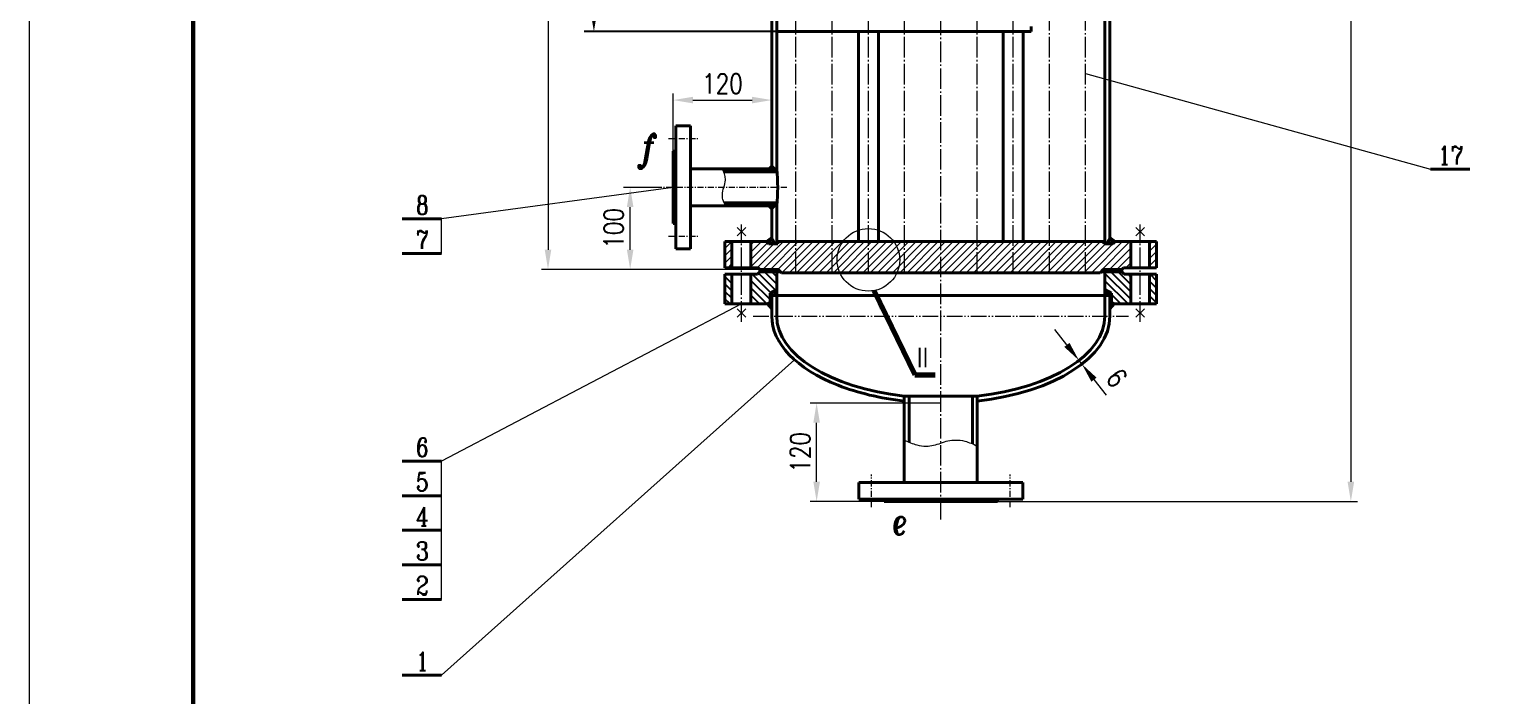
# Model space of a CAD drawing. Extents: x -43056 to 6363, y -23617 to 841.
# Drawn here: x 1611 to 3384, y -14123 to -13310 of the extents above; entities that cross this region are included whole.
import ezdxf
from ezdxf.enums import TextEntityAlignment as Align

# ---------------------------------------------------------------- set-up
doc = ezdxf.new("R2010")
doc.units = 0
doc.header["$LTSCALE"] = 10
doc.header["$PDMODE"] = 1
for name, pattern in [('JXX-L', [2.95, 1.9, -0.25, 0.15, -0.25, 0.15, -0.25]), ('ZXX-L', [3.28, 2.5, -0.3, 0.18, -0.3]), ('ZXX-S', [1.27, 0.75, -0.2, 0.12, -0.2])]:
    doc.linetypes.add(name, pattern=pattern)
doc.layers.get('Defpoints').update_dxf_attribs({"linetype": 'CONTINUOUS'})
doc.layers.add('5剖面线层', color=2, linetype='CONTINUOUS')
for name, color, linetype, lineweight in [('A 粗实线', 1, 'CONTINUOUS', 40), ('B 细实线', 7, 'CONTINUOUS', 18), ('C 文 字', 2, 'CONTINUOUS', 20), ('D 短中心线', 3, 'ZXX-S', 18), ('E 长中心线', 3, 'ZXX-L', 18), ('I 长双点线', 3, 'JXX-L', 18)]:
    doc.layers.add(name, color=color, linetype=linetype, lineweight=lineweight)
doc.styles.add('HZTXT', font='SIMFANG.TTF', dxfattribs={"width": 0.75})
doc.styles.add('ITALICT', font='ITALICT.shx', dxfattribs={"width": 0.7})
doc.styles.add('ROMANC', font='romanc', dxfattribs={"width": 0.7, "height": 6})
doc.styles.get("Standard").update_dxf_attribs({"font": 'SIMFANG.TTF'})
doc.styles.add('TH_GBDIM', font='romans.shx', dxfattribs={"width": 0.8, "bigfont": 'gbcbig.shx'})
doc.dimstyles.new('通用标注3.5', dxfattribs={"dimscale": 6, "dimtxt": 3.5, "dimasz": 3.5, "dimexe": 2, "dimexo": 0, "dimgap": 1.5, "dimtad": 1, "dimdec": 0, "dimzin": 0, "dimdsep": 46, "dimtxsty": 'HZTXT', "dimcen": 4, "dimadec": 0, "dimazin": 0, "dimtfac": 0.375, "dimtdec": 0, "dimtmove": 2, "dimatfit": 3, "dimfxl": 0, "dimtolj": 1, "dimtzin": 0, "dimarcsym": 0})
doc.dimstyles.new('通用标注4.0', dxfattribs={"dimscale": 8, "dimtxt": 3, "dimasz": 3, "dimexe": 1, "dimexo": 0, "dimgap": 1, "dimtad": 1, "dimdec": 0, "dimzin": 0, "dimdsep": 46, "dimtxsty": 'Standard', "dimcen": 0, "dimadec": 0, "dimazin": 0, "dimtfac": 0.375, "dimtdec": 0, "dimtmove": 2, "dimatfit": 3, "dimfxl": 0, "dimtzin": 0, "dimarcsym": 0})

# ---------------------------------------------------------------- blocks, each defined once
blk = doc.blocks.new('*D117')
at = {"layer": 'C 文 字', "color": 0}
for p, q in [((2790.4, -12326.3), (3229.1, -12326.3)), ((3221.1, -12350.3), (3221.1, -13862.3)), ((2790.4, -13886.3), (3229.1, -13886.3))]:
    blk.add_line(p, q, dxfattribs=at)
for points in [[(3217.1, -12350.3), (3225.1, -12350.3), (3221.1, -12326.3)], [(3217.1, -13862.3), (3225.1, -13862.3), (3221.1, -13886.3)]]:
    blk.add_solid(points, dxfattribs=at)
at = {"layer": 'Defpoints', "color": 0}
for p in [(2790.4, -12326.3), (2790.4, -13886.3), (3221.1, -13886.3)]:
    blk.add_point(p, dxfattribs=at)
at = {"layer": 'C 文 字', "color": 0, "insert": (3200.5, -13106.3), "char_height": 24, "attachment_point": 5, "rotation": 90, "style": 'TH_GBDIM'}
blk.add_mtext('≈1560', dxfattribs=at)
blk = doc.blocks.new('*D113')
at = {"layer": 'C 文 字', "color": 0}
for p, q in [((2721.4, -13766.3), (2562.1, -13766.3)), ((2570.1, -13862.3), (2570.1, -13790.3)), ((2652.4, -13886.3), (2562.1, -13886.3))]:
    blk.add_line(p, q, dxfattribs=at)
for points in [[(2566.1, -13790.3), (2574.1, -13790.3), (2570.1, -13766.3)], [(2566.1, -13862.3), (2574.1, -13862.3), (2570.1, -13886.3)]]:
    blk.add_solid(points, dxfattribs=at)
at = {"layer": 'Defpoints', "color": 0}
for p in [(2570.1, -13766.3), (2721.4, -13766.3), (2652.4, -13886.3)]:
    blk.add_point(p, dxfattribs=at)
at = {"layer": 'C 文 字', "color": 0, "insert": (2550.1, -13826.3), "char_height": 24, "attachment_point": 5, "rotation": 90, "style": 'TH_GBDIM'}
blk.add_mtext('120', dxfattribs=at)
blk = doc.blocks.new('*D142')
at = {"layer": 'C 文 字', "color": 0, "lineweight": -2}
for p, q in [((2470.7, -12913.3), (2286.7, -12913.3)), ((2298.7, -12934.3), (2298.7, -13292.3)), ((2521.4, -13313.3), (2286.7, -13313.3))]:
    blk.add_line(p, q, dxfattribs=at)
at = {"layer": 'C 文 字', "color": 0}
for points in [[(2295.2, -12934.3), (2302.2, -12934.3), (2298.7, -12913.3)], [(2295.2, -13292.3), (2302.2, -13292.3), (2298.7, -13313.3)]]:
    blk.add_solid(points, dxfattribs=at)
at = {"layer": 'Defpoints', "color": 0}
for p in [(2470.7, -12913.3), (2298.7, -13313.3), (2521.4, -13313.3)]:
    blk.add_point(p, dxfattribs=at)
at = {"layer": 'C 文 字', "color": 0, "insert": (2279.2, -13113.3), "char_height": 21, "attachment_point": 5, "rotation": 90, "style": 'HZTXT'}
blk.add_mtext('\\A1;400', dxfattribs=at)
blk = doc.blocks.new('*D140')
at = {"layer": 'C 文 字', "color": 0}
for p, q in [((2380.3, -13503.3), (2334.9, -13503.3)), ((2342.9, -13579.3), (2342.9, -13527.3)), ((2500.9, -13603.3), (2334.9, -13603.3))]:
    blk.add_line(p, q, dxfattribs=at)
for points in [[(2338.9, -13527.3), (2346.9, -13527.3), (2342.9, -13503.3)], [(2338.9, -13579.3), (2346.9, -13579.3), (2342.9, -13603.3)]]:
    blk.add_solid(points, dxfattribs=at)
at = {"layer": 'Defpoints', "color": 0}
for p in [(2342.9, -13503.3), (2380.3, -13503.3), (2500.9, -13603.3)]:
    blk.add_point(p, dxfattribs=at)
at = {"layer": 'C 文 字', "color": 0, "insert": (2322.9, -13553.3), "char_height": 24, "attachment_point": 5, "rotation": 90, "style": 'TH_GBDIM'}
blk.add_mtext('100', dxfattribs=at)
blk = doc.blocks.new('*D109')
at = {"layer": 'C 文 字', "color": 0}
for p, q in [((2502.5, -12609.3), (2234.8, -12609.3)), ((2242.8, -12633.3), (2242.8, -13579.3)), ((2500.9, -13603.3), (2234.8, -13603.3))]:
    blk.add_line(p, q, dxfattribs=at)
for points in [[(2238.8, -12633.3), (2246.8, -12633.3), (2242.8, -12609.3)], [(2238.8, -13579.3), (2246.8, -13579.3), (2242.8, -13603.3)]]:
    blk.add_solid(points, dxfattribs=at)
at = {"layer": 'Defpoints', "color": 0}
for p in [(2502.5, -12609.3), (2242.8, -13603.3), (2500.9, -13603.3)]:
    blk.add_point(p, dxfattribs=at)
at = {"layer": 'C 文 字', "color": 0, "insert": (2222.8, -13106.3), "char_height": 24, "attachment_point": 5, "rotation": 90, "style": 'TH_GBDIM'}
blk.add_mtext('994', dxfattribs=at)
blk = doc.blocks.new('*D116')
at = {"layer": 'C 文 字', "color": 0}
for p, q in [((2875.1, -13695.4), (2860.3, -13676.4)), ((2889.8, -13714.3), (2896.1, -13709.4)), ((2889.8, -13714.3), (2893.3, -13718.8)), ((2893.3, -13718.8), (2899.6, -13713.9)), ((2908, -13737.7), (2922.8, -13756.7))]:
    blk.add_line(p, q, dxfattribs=at)
for points in [[(2878.2, -13692.9), (2871.9, -13697.8), (2889.8, -13714.3)], [(2911.2, -13735.3), (2904.9, -13740.2), (2893.3, -13718.8)]]:
    blk.add_solid(points, dxfattribs=at)
at = {"layer": 'Defpoints', "color": 0}
for p in [(2889.8, -13714.3), (2893.3, -13718.8), (2893.3, -13718.8)]:
    blk.add_point(p, dxfattribs=at)
at = {"layer": 'C 文 字', "color": 0, "insert": (2935.7, -13735.7), "char_height": 24, "attachment_point": 5, "rotation": 307.8984, "style": 'TH_GBDIM'}
blk.add_mtext('6', dxfattribs=at)
blk = doc.blocks.new('*D141')
at = {"layer": 'C 文 字', "color": 0}
for p, q in [((2395.4, -13459.3), (2395.4, -13388.9)), ((2515.4, -13396.9), (2515.4, -13388.9)), ((2419.4, -13396.9), (2491.4, -13396.9))]:
    blk.add_line(p, q, dxfattribs=at)
for points in [[(2419.4, -13392.9), (2419.4, -13400.9), (2395.4, -13396.9)], [(2491.4, -13392.9), (2491.4, -13400.9), (2515.4, -13396.9)]]:
    blk.add_solid(points, dxfattribs=at)
at = {"layer": 'Defpoints', "color": 0}
for p in [(2515.4, -13396.9), (2515.4, -13396.9), (2395.4, -13459.3)]:
    blk.add_point(p, dxfattribs=at)
at = {"layer": 'C 文 字', "color": 0, "insert": (2455.4, -13376.9), "char_height": 24, "attachment_point": 5, "style": 'TH_GBDIM'}
blk.add_mtext('120', dxfattribs=at)

msp = doc.modelspace()

# ---------------------------------------------------------------- hatches: boundary and pattern name
at = {"layer": '5剖面线层'}
h = msp.add_hatch(dxfattribs=at)
h.set_pattern_fill('ANSI31', color=256, scale=2, angle=90, style=0)
h.set_pattern_definition([(135, (-1701.3, -23246.0806), (-4.490128, -4.490128), [])])
h.paths.add_polyline_path([(2458.43, -13609.34), (2458.43, -13645.34), (2466.93, -13645.34), (2466.93, -13609.34)])
h.paths.add_polyline_path([(2500.93, -13606.34), (2497.93, -13609.34), (2489.93, -13609.34), (2489.93, -13645.34), (2510.24, -13645.34), (2513.43, -13643.5), (2513.43, -13632.34), (2521.43, -13627.73), (2521.43, -13606.34)])
h.paths.add_polyline_path([(2921.43, -13606.34), (2921.43, -13627.73), (2929.43, -13632.34), (2929.43, -13643.5), (2932.63, -13645.34), (2952.93, -13645.34), (2952.93, -13609.34), (2944.93, -13609.34), (2941.93, -13606.34)])
h.paths.add_polyline_path([(2975.93, -13609.34), (2975.93, -13645.34), (2984.43, -13645.34), (2984.43, -13609.34)])
at = {"layer": 'C 文 字'}
h = msp.add_hatch(dxfattribs=at)
h.set_pattern_fill('ANSI31', color=256, scale=2, style=0)
h.set_pattern_definition([(45, (-7841.348, -5315.417), (-4.490128, 4.490128), [])])
h.paths.add_polyline_path([(2466.93, -13569.34), (2458.43, -13569.34), (2458.43, -13601.34), (2466.93, -13601.34)])
h.paths.add_polyline_path([(2522.93, -13569.34), (2522.93, -13572.34), (2511.93, -13572.34), (2508.93, -13569.34), (2489.93, -13569.34), (2489.93, -13601.34), (2498.93, -13601.34), (2500.93, -13603.34), (2523.43, -13603.34), (2527.43, -13607.34), (2721.43, -13607.34), (2721.43, -13569.34)])
h.paths.add_polyline_path([(2915.43, -13607.34), (2919.43, -13603.34), (2941.93, -13603.34), (2943.93, -13601.34), (2952.93, -13601.34), (2952.93, -13569.34), (2933.93, -13569.34), (2930.93, -13572.34), (2919.93, -13572.34), (2919.93, -13569.34), (2721.43, -13569.34), (2721.43, -13607.34)])
h.paths.add_polyline_path([(2984.43, -13569.34), (2975.93, -13569.34), (2975.93, -13601.34), (2984.43, -13601.34)])
h = msp.add_hatch(dxfattribs=at)
h.set_pattern_fill('ANSI37', color=256, scale=0.5, style=0)
h.set_pattern_definition([(45, (-7841.3479, -5315.4171), (-1.12253202, 1.12253202), []), (135, (-7841.3479, -5315.4171), (-1.12253202, -1.12253202), [])])
h.paths.add_polyline_path([(2515.43, -13635.34), (2521.43, -13635.34), (2521.43, -13627.73), (2513.43, -13632.34), (2513.43, -13643.5), (2510.24, -13645.34), (2515.43, -13651.34)])
h.paths.add_polyline_path([(2500.93, -13603.34), (2500.93, -13606.34), (2521.43, -13606.34), (2521.43, -13603.34)])
h.paths.add_polyline_path([(2515.43, -13565.42), (2515.43, -13564.34), (2508.93, -13569.34), (2511.93, -13572.34), (2519.43, -13572.34)])
h = msp.add_hatch(dxfattribs=at)
h.set_pattern_fill('ANSI37', color=256, scale=0.5, style=0)
h.set_pattern_definition([(135, (13284.2145, -5315.4171), (1.12253202, 1.12253202), []), (45, (13284.2145, -5315.4171), (1.12253202, -1.12253202), [])])
h.paths.add_polyline_path([(2927.43, -13635.34), (2921.43, -13635.34), (2921.43, -13627.73), (2929.43, -13632.34), (2929.43, -13643.5), (2932.63, -13645.34), (2927.43, -13651.34)])
h.paths.add_polyline_path([(2921.43, -13603.34), (2941.93, -13603.34), (2941.93, -13606.34), (2921.43, -13606.34)])
h.paths.add_polyline_path([(2927.43, -13565.42), (2927.43, -13564.34), (2933.93, -13569.34), (2930.93, -13572.34), (2923.43, -13572.34)])

# ---------------------------------------------------------------- linework, layer by layer
at = {"layer": 'A 粗实线'}
for p, q in [((2921.43, -12751.84), (2921.43, -13572.34)), ((2927.43, -12751.84), (2927.43, -13565.42)), ((2521.43, -12799.34), (2521.43, -13480.84)), ((2515.43, -13033.34), (2515.43, -13480.84)), ((2831.43, -13313.34), (2521.43, -13313.34)), ((2620.98, -13569.34), (2620.98, -13313.34)), ((2645.38, -13569.34), (2645.38, -13313.34)), ((2797.49, -13569.34), (2797.49, -13313.34)), ((2821.89, -13569.34), (2821.89, -13313.34)), ((2831.43, -13313.34), (2831.43, -13307.34)), ((2398.43, -13428.34), (2416.43, -13428.34)), ((2398.43, -13578.34), (2398.43, -13428.34)), ((2416.43, -13578.34), (2416.43, -13428.34)), ((2395.43, -13459.34), (2398.43, -13459.34)), ((2395.43, -13547.34), (2395.43, -13459.34)), ((2416.43, -13480.84), (2521.43, -13480.84)), ((3318.09, -13481.24), (3366.23, -13481.24)), ((2456.84, -13484.34), (2521.8, -13484.34)), ((2416.43, -13525.84), (2521.43, -13525.84)), ((2457.39, -13522.34), (2521.8, -13522.34)), ((2515.43, -13525.84), (2515.43, -13564.34)), ((2521.43, -13525.84), (2521.43, -13572.34)), ((2064.97, -13541.81), (2113.11, -13541.81)), ((2398.43, -13547.34), (2395.43, -13547.34)), ((2508.93, -13569.34), (2458.43, -13569.34)), ((2458.43, -13601.34), (2458.43, -13569.34)), ((2466.93, -13601.34), (2466.93, -13569.34)), ((2489.93, -13601.34), (2489.93, -13569.34)), ((2508.93, -13569.34), (2515.43, -13564.34)), ((2508.93, -13569.34), (2511.93, -13572.34)), ((2519.43, -13572.34), (2515.43, -13565.42)), ((2921.43, -13569.34), (2521.43, -13569.34)), ((2522.93, -13569.34), (2522.93, -13572.34)), ((2919.93, -13569.34), (2919.93, -13572.34)), ((2923.43, -13572.34), (2927.43, -13565.42)), ((2933.93, -13569.34), (2927.43, -13564.34)), ((2933.93, -13569.34), (2930.93, -13572.34)), ((2984.43, -13569.34), (2933.93, -13569.34)), ((2952.93, -13601.34), (2952.93, -13569.34)), ((2975.93, -13601.34), (2975.93, -13569.34)), ((2984.43, -13601.34), (2984.43, -13569.34)), ((2064.97, -13583.95), (2113.11, -13583.95)), ((2416.43, -13578.34), (2398.43, -13578.34)), ((2522.93, -13572.34), (2511.93, -13572.34)), ((2919.93, -13572.34), (2930.93, -13572.34)), ((2458.43, -13601.34), (2498.93, -13601.34)), ((2500.93, -13603.34), (2498.93, -13601.34)), ((2500.93, -13606.34), (2500.93, -13603.34)), ((2500.93, -13603.34), (2523.43, -13603.34)), ((2521.43, -13660.34), (2521.43, -13603.34)), ((2523.43, -13603.34), (2527.43, -13607.34)), ((2919.43, -13603.34), (2915.43, -13607.34)), ((2941.93, -13603.34), (2919.43, -13603.34)), ((2921.43, -13660.34), (2921.43, -13603.34)), ((2941.93, -13603.34), (2943.93, -13601.34)), ((2941.93, -13606.34), (2941.93, -13603.34)), ((2984.43, -13601.34), (2943.93, -13601.34)), ((2458.43, -13609.34), (2458.43, -13645.34)), ((2458.43, -13609.34), (2497.93, -13609.34)), ((2466.93, -13645.34), (2466.93, -13609.34)), ((2489.93, -13645.34), (2489.93, -13609.34)), ((2500.93, -13606.34), (2497.93, -13609.34)), ((2500.93, -13606.34), (2526.43, -13606.34)), ((2527.43, -13607.34), (2721.43, -13607.34)), ((2915.43, -13607.34), (2721.43, -13607.34)), ((2941.93, -13606.34), (2916.43, -13606.34)), ((2941.93, -13606.34), (2944.93, -13609.34)), ((2984.43, -13609.34), (2944.93, -13609.34)), ((2952.93, -13645.34), (2952.93, -13609.34)), ((2975.93, -13645.34), (2975.93, -13609.34)), ((2984.43, -13609.34), (2984.43, -13645.34)), ((2513.43, -13632.34), (2521.43, -13627.73)), ((2513.43, -13632.34), (2513.43, -13643.5)), ((2515.43, -13635.34), (2521.43, -13635.34)), ((2515.43, -13660.34), (2515.43, -13635.34)), ((2515.43, -13635.34), (2721.43, -13635.34)), ((2721.43, -13635.34), (2927.43, -13635.34)), ((2929.43, -13632.34), (2921.43, -13627.73)), ((2927.43, -13635.34), (2921.43, -13635.34)), ((2927.43, -13660.34), (2927.43, -13635.34)), ((2929.43, -13632.34), (2929.43, -13643.5)), ((2458.43, -13645.34), (2510.24, -13645.34)), ((2510.24, -13645.34), (2513.43, -13643.5)), ((2515.43, -13651.34), (2510.24, -13645.34)), ((2927.43, -13651.34), (2932.63, -13645.34)), ((2932.63, -13645.34), (2929.43, -13643.5)), ((2984.43, -13645.34), (2932.63, -13645.34)), ((2676.93, -13757.84), (2765.93, -13757.84)), ((2676.93, -13863.34), (2676.93, -13757.84)), ((2682.93, -13814.14), (2682.93, -13757.84)), ((2759.93, -13815.97), (2759.93, -13757.84)), ((2765.93, -13863.34), (2765.93, -13757.84)), ((2064.97, -13837.17), (2113.11, -13837.17)), ((2621.43, -13863.34), (2621.43, -13883.34)), ((2621.43, -13863.34), (2821.43, -13863.34)), ((2821.43, -13883.34), (2821.43, -13863.34)), ((2064.97, -13879.3), (2113.11, -13879.3)), ((2621.43, -13883.34), (2821.43, -13883.34)), ((2652.43, -13883.34), (2652.43, -13886.34)), ((2652.43, -13886.34), (2790.43, -13886.34)), ((2790.43, -13883.34), (2790.43, -13886.34)), ((2790.43, -13886.34), (2790.43, -13886.34)), ((2064.97, -13921.44), (2113.11, -13921.44)), ((2064.97, -13963.57), (2113.11, -13963.57)), ((2064.97, -14005.71), (2113.11, -14005.71)), ((2064.97, -14098.21), (2113.11, -14098.21))]:
    msp.add_line(p, q, dxfattribs=at)
at = {"layer": 'A 粗实线', "color": 5, "lineweight": 60}
msp.add_lwpolyline([(1810.51, -15188.45), (6282.51, -15188.45), (6282.51, -11988.45), (1810.51, -11988.45)], close=True, dxfattribs=at)
at = {"layer": 'A 粗实线'}
msp.add_arc((2322.7, -13503.34), 200, 353.54055, 6.45945, dxfattribs=at)
for major_axis, ratio, start_param, end_param in [((206, 0), 0.5145631, 3.1415927, 4.0603654), ((200, 0), 0.5, 3.1415927, 4.488011), ((200, 0), 0.5, 4.936767, 6.2831853), ((206, 0), 0.5145631, 4.9301248, 6.2831853), ((206, 0), 0.5145631, 4.0603654, 4.4946532)]:
    msp.add_ellipse((2721.43, -13660.34), major_axis=major_axis, ratio=ratio, start_param=start_param, end_param=end_param, dxfattribs=at)
for points in [[(2521.43, -13480.84), (2515.43, -13474.84), (2509.43, -13480.84)], [(2521.43, -13525.84), (2515.43, -13531.84), (2509.43, -13525.84)]]:
    msp.add_solid(points, dxfattribs=at)
at = {"layer": 'B 细实线'}
for p, q in [((2113.11, -13583.95), (2113.11, -13541.81)), ((2473.22, -13552.12), (2483.65, -13562.56)), ((2473.22, -13562.56), (2483.65, -13552.12)), ((2969.65, -13552.12), (2959.22, -13562.56)), ((2969.65, -13562.56), (2959.22, -13552.12)), ((2473.22, -13651.32), (2483.65, -13661.75)), ((2473.22, -13661.75), (2483.65, -13651.32)), ((2969.65, -13661.75), (2959.22, -13651.32)), ((2969.65, -13651.32), (2959.22, -13661.75)), ((2113.11, -13879.3), (2113.11, -13837.17)), ((2113.11, -13921.44), (2113.11, -13879.3)), ((2113.11, -13963.57), (2113.11, -13921.44)), ((2113.11, -14005.71), (2113.11, -13963.57))]:
    msp.add_line(p, q, dxfattribs=at)
msp.add_lwpolyline([(1610.51, -15268.45), (6362.51, -15268.45), (6362.51, -11908.45), (1610.51, -11908.45)], close=True, dxfattribs=at)
for points in [[(2458.99, -13525.84, -0.051394), (2455.94, -13518.06, -0.0747555), (2455.24, -13512.34, -0.0891729), (2457.11, -13503.34, 0.0891729), (2458.99, -13494.34, 0.0747555), (2458.29, -13488.63, 0.051394), (2455.24, -13480.84)], [(2676.93, -13811.34, 0.051394), (2692.32, -13817.38, 0.0747555), (2703.63, -13818.76, 0.0891729), (2721.43, -13815.05, -0.0891729), (2739.23, -13811.34, -0.0747555), (2750.55, -13812.73, -0.051394), (2765.93, -13818.76)]]:
    msp.add_lwpolyline(points, format="xyb", dxfattribs=at)
at = {"layer": 'C 文 字'}
for p, q in [((2897.94, -13364.55), (3318.09, -13481.24)), ((2395.43, -13503.34), (2113.11, -13541.81)), ((2478.43, -13645.34), (2113.11, -13837.17)), ((2543.25, -13713.54), (2113.11, -14098.21))]:
    msp.add_line(p, q, dxfattribs=at)
msp.add_circle((2633.18, -13591.67), 38.15, dxfattribs=at)
at = {"layer": 'D 短中心线'}
for p, q in [((2389.43, -13443.84), (2425.43, -13443.84)), ((2533.95, -13503.34), (2380.33, -13503.34)), ((2389.43, -13562.84), (2425.43, -13562.84)), ((2636.93, -13893.34), (2636.93, -13853.34)), ((2805.93, -13893.34), (2805.93, -13853.34))]:
    msp.add_line(p, q, dxfattribs=at)
at = {"layer": 'E 长中心线'}
for p, q in [((2544.92, -13607.34), (2544.92, -12605.34)), ((2589.05, -13607.34), (2589.05, -12605.34)), ((2633.18, -13607.34), (2633.18, -12605.34)), ((2677.31, -13607.34), (2677.31, -12605.34)), ((2765.56, -13607.34), (2765.56, -12605.34)), ((2809.69, -13607.34), (2809.69, -12605.34)), ((2853.82, -13607.34), (2853.82, -12605.34)), ((2897.94, -13607.34), (2897.94, -12605.34)), ((2721.43, -13908.07), (2721.43, -13120.49)), ((2478.43, -13667.24), (2478.43, -13548.46)), ((2964.43, -13667.24), (2964.43, -13548.46))]:
    msp.add_line(p, q, dxfattribs=at)
at = {"layer": 'I 长双点线'}
msp.add_line((2492.72, -13660.34), (2950.15, -13660.34), dxfattribs=at)

# ---------------------------------------------------------------- texts
at = {"layer": 'C 文 字', "style": 'ITALICT', "width": 0.8}
for s, p in [('f', (2355.46, -13469.99)), ('e', (2661.51, -13926.65))]:
    msp.add_text(s, height=32, dxfattribs=at).set_placement(p)
at = {"layer": 'C 文 字', "style": 'ROMANC', "width": 0.8}
for s, height, p in [('17', 22.582, (3342.68, -13464.29)), ('8', 22.58, (2089.56, -13524.87)), ('7', 22.58, (2089.56, -13567)), ('6', 22.58, (2089.56, -13820.22)), ('5', 22.58, (2089.56, -13862.36)), ('4', 22.58, (2089.56, -13904.49)), ('3', 22.58, (2089.56, -13946.63)), ('2', 22.58, (2089.56, -13988.76)), ('1', 22.58, (2089.56, -14081.26))]:
    msp.add_text(s, height=height, dxfattribs=at).set_placement(p, align=Align.MIDDLE)
at = {"layer": 'C 文 字', "insert": (2711.42, -13722.9), "char_height": 24, "attachment_point": 9, "style": 'HZTXT'}
msp.add_mtext('Ⅱ', dxfattribs=at)

# ---------------------------------------------------------------- dimensions: what is measured, and where the dimension line sits
at = {"layer": 'C 文 字'}
dim = msp.add_linear_dim(base=(3221.12, -13886.34), p1=(2790.43, -12326.34), p2=(2790.43, -13886.34), angle=90, text='≈<>', dimstyle='通用标注4.0', override={"dimtxsty": 'TH_GBDIM', "dimlwd": 65535, "dimlwe": 65535}, dxfattribs=at)
dim.commit()
dim.dimension.update_dxf_attribs({"geometry": '*D117', "text_midpoint": (3200.46, -13106.34)})
for base, p1, p2, picture, middle in [((2242.78, -13603.34), (2502.51, -12609.34), (2500.93, -13603.34), '*D109', (2222.78, -13106.34)), ((2342.92, -13503.34), (2500.93, -13603.34), (2380.33, -13503.34), '*D140', (2322.92, -13553.34)), ((2570.11, -13766.34), (2652.43, -13886.34), (2721.43, -13766.34), '*D113', (2550.11, -13826.34))]:
    dim = msp.add_linear_dim(base=base, p1=p1, p2=p2, angle=90, dimstyle='通用标注4.0', override={"dimtxsty": 'TH_GBDIM', "dimlwd": 65535, "dimlwe": 65535}, dxfattribs=at)
    dim.commit()
    dim.dimension.update_dxf_attribs({"geometry": picture, "text_midpoint": middle})
dim = msp.add_linear_dim(base=(2298.71, -13313.34), p1=(2470.74, -12913.34), p2=(2521.43, -13313.34), angle=90, dimstyle='通用标注3.5', dxfattribs=at)
dim.commit()
dim.dimension.update_dxf_attribs({"geometry": '*D142', "text_midpoint": (2279.21, -13113.34)})
dim = msp.add_linear_dim(base=(2515.43, -13396.94), p1=(2395.43, -13459.34), p2=(2515.43, -13396.94), dimstyle='通用标注4.0', override={"dimtxsty": 'TH_GBDIM', "dimlwd": 65535, "dimlwe": 65535}, dxfattribs=at)
dim.commit()
dim.dimension.update_dxf_attribs({"geometry": '*D141', "text_midpoint": (2455.43, -13376.94)})
dim = msp.add_linear_dim(base=(2893.28, -13718.8), p1=(2889.8, -13714.32), p2=(2893.28, -13718.8), angle=307.89836, dimstyle='通用标注4.0', override={"dimtxsty": 'TH_GBDIM', "dimlwd": 65535, "dimlwe": 65535}, dxfattribs=at)
dim.commit()
dim.dimension.update_dxf_attribs({"geometry": '*D116', "text_midpoint": (2935.73, -13735.7), "dimtype": 161})

# ---------------------------------------------------------------- leaders
msp.add_leader([(2639.89, -13629.22), (2689.78, -13731.87), (2714.48, -13731.87)], dimstyle='通用标注4.0', override={"dimgap": 1, "dimtad": 0, "dimtxsty": 'TH_GBDIM', "dimlwd": 65535, "dimlwe": 65535}, dxfattribs=at)

doc.saveas('drawing.dxf')
